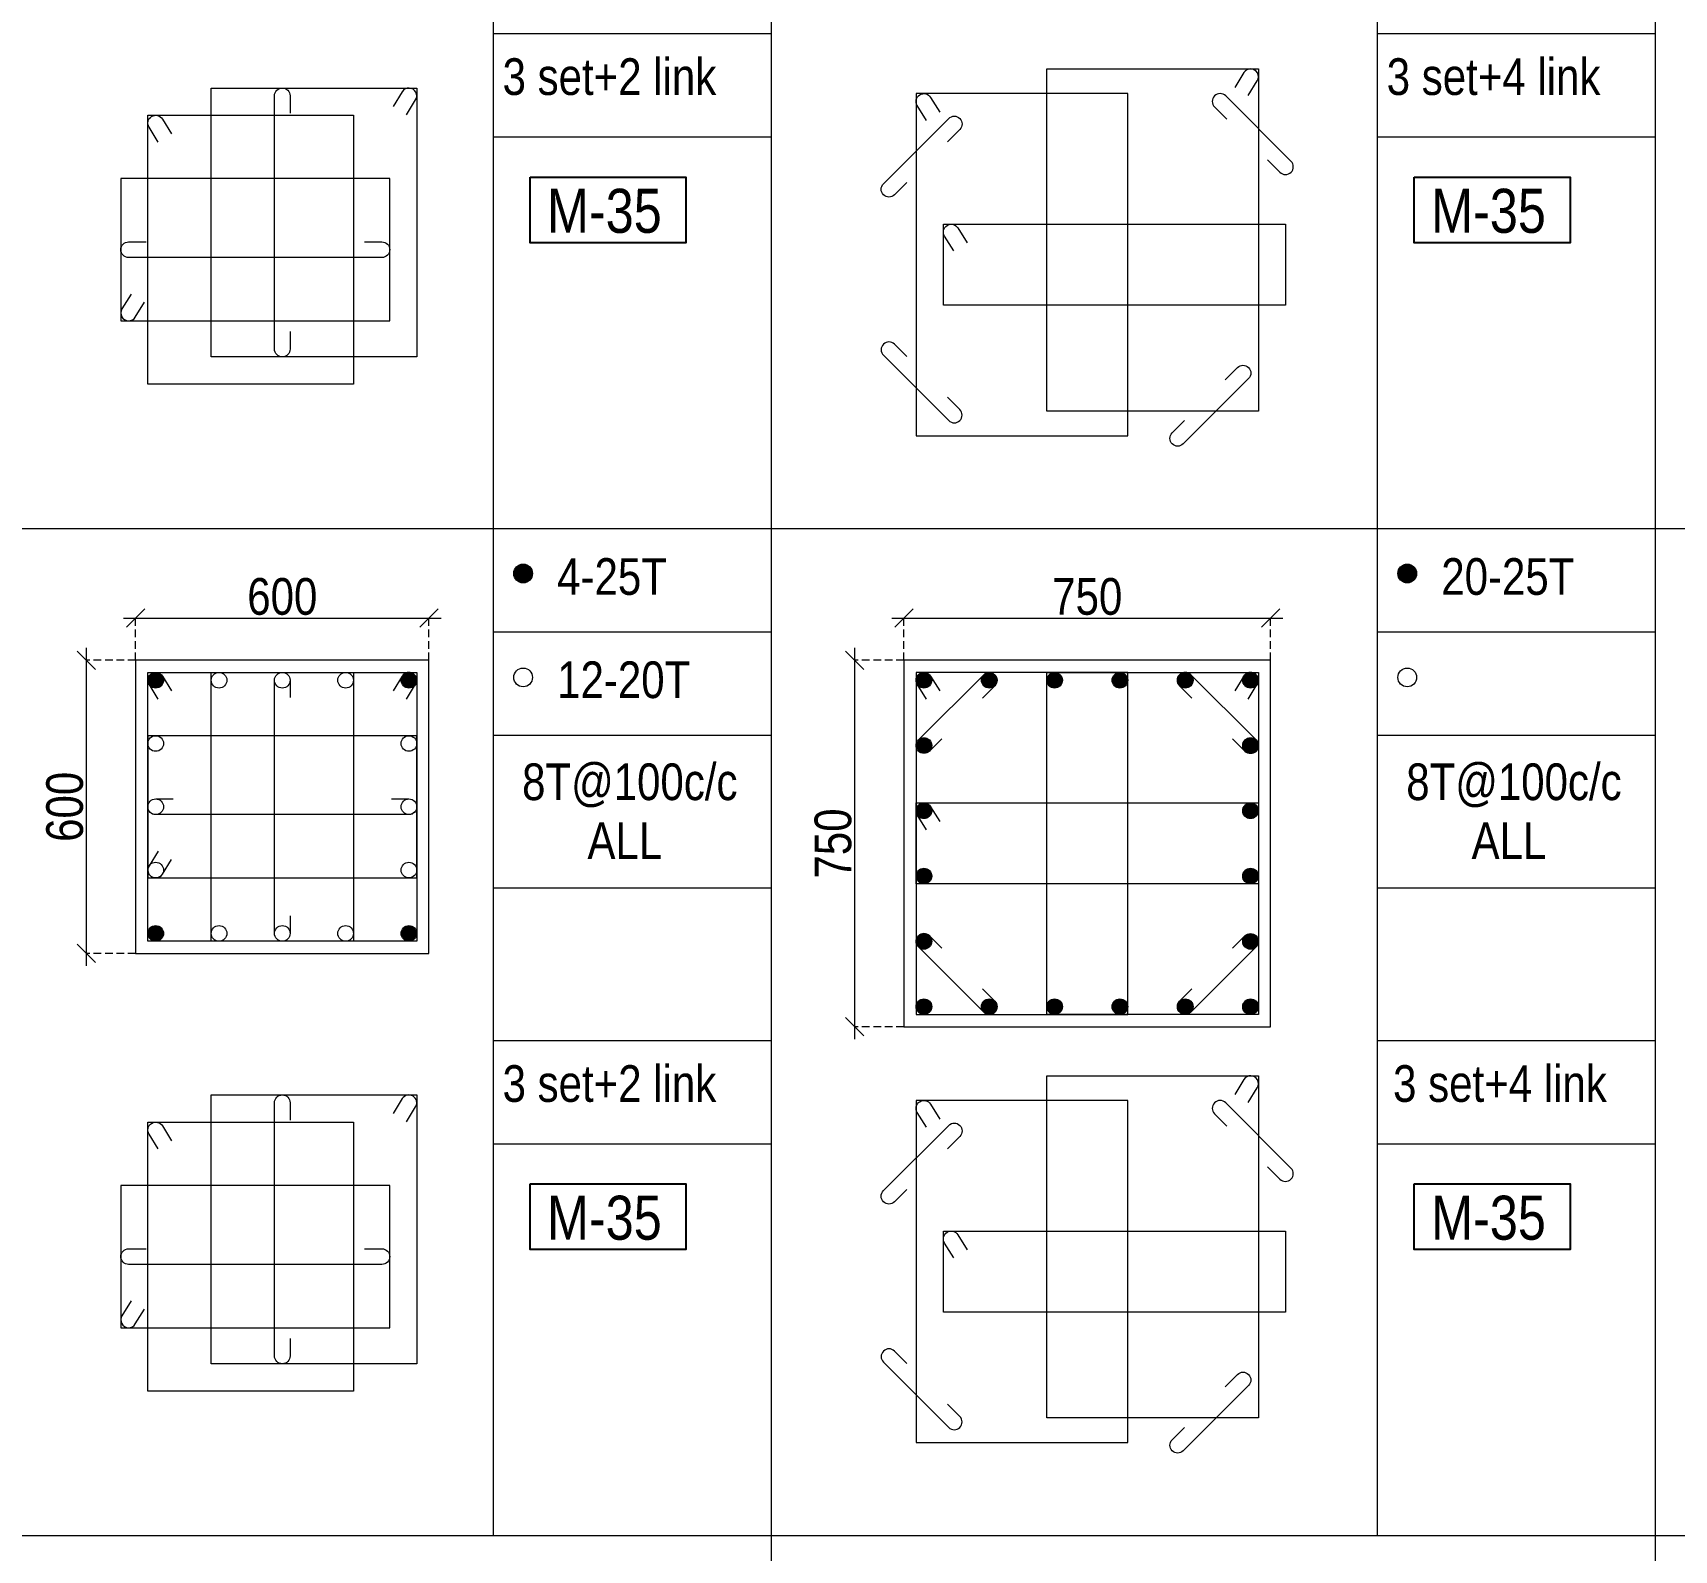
# Model space of a CAD drawing. Header units: millimetres. Extents: x 1112055 to 3390982, y -148532 to 766891.
# Drawn here: x 2349008 to 2362437, y 626896 to 639313 of the extents above; entities that cross this region are included whole.
import ezdxf
from ezdxf.enums import TextEntityAlignment as Align

# ---------------------------------------------------------------- set-up
doc = ezdxf.new("R2010")
doc.units = ezdxf.units.MM
doc.header["$PDMODE"] = 35
doc.header["$PDSIZE"] = -25
doc.linetypes.add('DASHED2', pattern=[0.375, 0.25, -0.125])
doc.linetypes.add('Hidden', pattern=[9.525, 6.35, -3.175])
for name, color, linetype, lineweight in [('B COL. SIZE DIM', 220, 'Continuous', 25), ('B COLSCH', 204, 'Continuous', 20), ('B COLUMN', 1, 'Hidden', 9), ('B STEEL', 34, 'Continuous', 15)]:
    doc.layers.add(name, color=color, linetype=linetype, lineweight=lineweight)
doc.layers.add('B TEXT', color=7, linetype='Continuous')
doc.styles.add('dim inside', font='romans.shx', dxfattribs={"width": 0.8, "height": 125})
doc.styles.add('SWINC', font='swissc.ttf')
doc.dimstyles.new('dim inside', dxfattribs={"dimtxt": 125, "dimasz": 100, "dimexe": 0, "dimexo": 0, "dimgap": 10, "dimtad": 0, "dimdec": 0, "dimzin": 0, "dimdsep": 46, "dimtxsty": 'dim inside', "dimblk": 'SMALL', "dimcen": 0.09, "dimadec": 0, "dimazin": 0, "dimtfac": 1, "dimtdec": 0, "dimtofl": 0, "dimtmove": 0, "dimatfit": 3, "dimfxl": 1, "dimtolj": 1, "dimtzin": 0, "dimarcsym": 2})

# ---------------------------------------------------------------- blocks, each defined once
blk = doc.blocks.new('_Oblique')
at = {"color": 0, "linetype": 'ByBlock', "lineweight": -2}
blk.add_line((-0.5, -0.5), (0.5, 0.5), dxfattribs=at)
blk = doc.blocks.new('*D3176')
at = {"layer": 'B COL. SIZE DIM', "color": 250, "lineweight": 9, "ltscale": 250, "transparency": 16777216}
blk.add_line((2349749, 634524), (2352349, 634524), dxfattribs=at)
at = {"layer": 'B COL. SIZE DIM', "color": 250, "linetype": 'DASHED2', "lineweight": 9, "ltscale": 250, "transparency": 16777216}
for p, q in [((2349849, 634179), (2349849, 634524)), ((2352249, 634179), (2352249, 634524))]:
    blk.add_line(p, q, dxfattribs=at)
at = {"layer": 'Defpoints', "color": 0, "transparency": 16777216}
for p in [(2352249, 634524), (2349849, 634179), (2352249, 634179)]:
    blk.add_point(p, dxfattribs=at)
at = {"layer": 'B COL. SIZE DIM', "color": 250, "lineweight": 9, "transparency": 16777216, "xscale": 150, "yscale": 150, "zscale": 150, "rotation": 180}
blk.add_blockref('_Oblique', (2349849, 634524), dxfattribs=at)
at = {"layer": 'B COL. SIZE DIM', "color": 250, "lineweight": 9, "transparency": 16777216, "xscale": 150, "yscale": 150, "zscale": 150}
blk.add_blockref('_Oblique', (2352249, 634524), dxfattribs=at)
at = {"layer": 'B COL. SIZE DIM', "color": 6, "transparency": 16777216, "insert": (2351049, 634699), "char_height": 300, "attachment_point": 5, "style": 'SWINC'}
blk.add_mtext('\\A1;600', dxfattribs=at)
blk = doc.blocks.new('*D3177')
at = {"layer": 'B COL. SIZE DIM', "color": 250, "lineweight": 9, "ltscale": 250, "transparency": 16777216}
blk.add_line((2349445, 634279), (2349445, 631679), dxfattribs=at)
at = {"layer": 'B COL. SIZE DIM', "color": 250, "linetype": 'DASHED2', "lineweight": 9, "ltscale": 250, "transparency": 16777216}
for p, q in [((2349849, 634179), (2349445, 634179)), ((2349849, 631779), (2349445, 631779))]:
    blk.add_line(p, q, dxfattribs=at)
at = {"layer": 'Defpoints', "color": 0, "transparency": 16777216}
for p in [(2349849, 634179), (2349445, 631779), (2349849, 631779)]:
    blk.add_point(p, dxfattribs=at)
at = {"layer": 'B COL. SIZE DIM', "color": 250, "lineweight": 9, "transparency": 16777216, "xscale": 150, "yscale": 150, "zscale": 150}
for p, rotation in [((2349445, 634179), 90), ((2349445, 631779), 270)]:
    blk.add_blockref('_Oblique', p, dxfattribs=dict(at, rotation=rotation))
at = {"layer": 'B COL. SIZE DIM', "color": 6, "transparency": 16777216, "insert": (2349270, 632979), "char_height": 300, "attachment_point": 5, "rotation": 90, "style": 'SWINC'}
blk.add_mtext('\\A1;600', dxfattribs=at)
blk = doc.blocks.new('*D3276')
at = {"layer": 'B COL. SIZE DIM', "color": 250, "lineweight": 9, "ltscale": 250, "transparency": 16777216}
blk.add_line((2356035, 634524), (2359235, 634524), dxfattribs=at)
at = {"layer": 'B COL. SIZE DIM', "color": 250, "linetype": 'DASHED2', "lineweight": 9, "ltscale": 250, "transparency": 16777216}
for p, q in [((2356135, 634179), (2356135, 634524)), ((2359135, 634179), (2359135, 634524))]:
    blk.add_line(p, q, dxfattribs=at)
at = {"layer": 'Defpoints', "color": 0, "transparency": 16777216}
for p in [(2359135, 634524), (2356135, 634179), (2359135, 634179)]:
    blk.add_point(p, dxfattribs=at)
at = {"layer": 'B COL. SIZE DIM', "color": 250, "lineweight": 9, "transparency": 16777216, "xscale": 150, "yscale": 150, "zscale": 150, "rotation": 180}
blk.add_blockref('_Oblique', (2356135, 634524), dxfattribs=at)
at = {"layer": 'B COL. SIZE DIM', "color": 250, "lineweight": 9, "transparency": 16777216, "xscale": 150, "yscale": 150, "zscale": 150}
blk.add_blockref('_Oblique', (2359135, 634524), dxfattribs=at)
at = {"layer": 'B COL. SIZE DIM', "color": 6, "transparency": 16777216, "insert": (2357635, 634699), "char_height": 300, "attachment_point": 5, "style": 'SWINC'}
blk.add_mtext('\\A1;750', dxfattribs=at)
blk = doc.blocks.new('*D3277')
at = {"layer": 'B COL. SIZE DIM', "color": 250, "lineweight": 9, "ltscale": 250, "transparency": 16777216}
blk.add_line((2355731, 634279), (2355731, 631079), dxfattribs=at)
at = {"layer": 'B COL. SIZE DIM', "color": 250, "linetype": 'DASHED2', "lineweight": 9, "ltscale": 250, "transparency": 16777216}
for p, q in [((2356135, 634179), (2355731, 634179)), ((2356135, 631179), (2355731, 631179))]:
    blk.add_line(p, q, dxfattribs=at)
at = {"layer": 'Defpoints', "color": 0, "transparency": 16777216}
for p in [(2356135, 634179), (2355731, 631179), (2356135, 631179)]:
    blk.add_point(p, dxfattribs=at)
at = {"layer": 'B COL. SIZE DIM', "color": 250, "lineweight": 9, "transparency": 16777216, "xscale": 150, "yscale": 150, "zscale": 150}
for p, rotation in [((2355731, 634179), 90), ((2355731, 631179), 270)]:
    blk.add_blockref('_Oblique', p, dxfattribs=dict(at, rotation=rotation))
at = {"layer": 'B COL. SIZE DIM', "color": 6, "transparency": 16777216, "insert": (2355556, 632679), "char_height": 300, "attachment_point": 5, "rotation": 90, "style": 'SWINC'}
blk.add_mtext('\\A1;750', dxfattribs=at)

msp = doc.modelspace()

# ---------------------------------------------------------------- hatches: boundary and pattern name
at = {"layer": 'B STEEL', "lineweight": 9, "ltscale": 0.5}
h = msp.add_hatch(color=34, dxfattribs=at)
edge = h.paths.add_edge_path()
edge.add_arc((2353019.5, 634888.4), 76.8, 0, 360)
h = msp.add_hatch(color=34, dxfattribs=at)
edge = h.paths.add_edge_path()
edge.add_arc((2360253, 634888.4), 76.8, 0, 360)
h = msp.add_hatch(color=34, dxfattribs=at)
edge = h.paths.add_edge_path()
edge.add_arc((2350013.3, 634015.2), 64, 0, 360)
h = msp.add_hatch(color=34, dxfattribs=at)
edge = h.paths.add_edge_path()
edge.add_arc((2352085.3, 634015.2), 64, 180, 540, ccw=False)
h = msp.add_hatch(color=34, dxfattribs=at)
edge = h.paths.add_edge_path()
edge.add_arc((2356298.6, 634015.2), 64, 0, 360)
at = {"layer": 'B STEEL'}
h = msp.add_hatch(color=34, dxfattribs=at)
edge = h.paths.add_edge_path()
edge.add_arc((2356833, 634015.2), 64, 0, 360)
h = msp.add_hatch(color=34, dxfattribs=at)
edge = h.paths.add_edge_path()
edge.add_arc((2357367.4, 634015.2), 64, 0, 360)
h = msp.add_hatch(color=34, dxfattribs=at)
edge = h.paths.add_edge_path()
edge.add_arc((2357901.8, 634015.2), 64, 0, 360)
h = msp.add_hatch(color=34, dxfattribs=at)
edge = h.paths.add_edge_path()
edge.add_arc((2358436.2, 634015.2), 64, 0, 360)
at = {"layer": 'B STEEL', "lineweight": 9, "ltscale": 0.5}
h = msp.add_hatch(color=34, dxfattribs=at)
edge = h.paths.add_edge_path()
edge.add_arc((2358970.6, 634015.2), 64, 180, 540, ccw=False)
at = {"layer": 'B STEEL'}
h = msp.add_hatch(color=34, dxfattribs=at)
edge = h.paths.add_edge_path()
edge.add_arc((2356298.6, 633480.8), 64, 0, 360)
h = msp.add_hatch(color=34, dxfattribs=at)
edge = h.paths.add_edge_path()
edge.add_arc((2358970.6, 633480.8), 64, 0, 360)
h = msp.add_hatch(color=34, dxfattribs=at)
edge = h.paths.add_edge_path()
edge.add_arc((2356298.6, 632946.5), 64, 0, 360)
h = msp.add_hatch(color=34, dxfattribs=at)
edge = h.paths.add_edge_path()
edge.add_arc((2358970.6, 632946.5), 64, 0, 360)
h = msp.add_hatch(color=34, dxfattribs=at)
edge = h.paths.add_edge_path()
edge.add_arc((2356298.6, 632412.1), 64, 0, 360)
h = msp.add_hatch(color=34, dxfattribs=at)
edge = h.paths.add_edge_path()
edge.add_arc((2358970.6, 632412.1), 64, 0, 360)
at = {"layer": 'B STEEL', "lineweight": 9, "ltscale": 0.5}
h = msp.add_hatch(color=34, dxfattribs=at)
edge = h.paths.add_edge_path()
edge.add_arc((2350013.3, 631943.3), 64, 0, 360, ccw=False)
h = msp.add_hatch(color=34, dxfattribs=at)
edge = h.paths.add_edge_path()
edge.add_arc((2352085.3, 631943.3), 64, -180, 180)
at = {"layer": 'B STEEL'}
h = msp.add_hatch(color=34, dxfattribs=at)
edge = h.paths.add_edge_path()
edge.add_arc((2356298.6, 631877.7), 64, 0, 360)
h = msp.add_hatch(color=34, dxfattribs=at)
edge = h.paths.add_edge_path()
edge.add_arc((2358970.6, 631877.7), 64, 0, 360)
at = {"layer": 'B STEEL', "lineweight": 9, "ltscale": 0.5}
h = msp.add_hatch(color=34, dxfattribs=at)
edge = h.paths.add_edge_path()
edge.add_arc((2356298.6, 631343.3), 64, 0, 360, ccw=False)
at = {"layer": 'B STEEL'}
h = msp.add_hatch(color=34, dxfattribs=at)
edge = h.paths.add_edge_path()
edge.add_arc((2356833, 631343.3), 64, 0, 360)
h = msp.add_hatch(color=34, dxfattribs=at)
edge = h.paths.add_edge_path()
edge.add_arc((2357367.4, 631343.3), 64, 0, 360)
h = msp.add_hatch(color=34, dxfattribs=at)
edge = h.paths.add_edge_path()
edge.add_arc((2357901.8, 631343.3), 64, 0, 360)
h = msp.add_hatch(color=34, dxfattribs=at)
edge = h.paths.add_edge_path()
edge.add_arc((2358436.2, 631343.3), 64, 0, 360)
at = {"layer": 'B STEEL', "lineweight": 9, "ltscale": 0.5}
h = msp.add_hatch(color=34, dxfattribs=at)
edge = h.paths.add_edge_path()
edge.add_arc((2358970.6, 631343.3), 64, -180, 180)

# ---------------------------------------------------------------- linework, layer by layer
at = {"layer": 'B COLSCH', "color": 250, "lineweight": 0}
for p, q in [((2352773.2, 676456), (2352773.2, 627016.9)), ((2355047.6, 676456), (2355047.6, 618141.8)), ((2360006.7, 676456), (2360006.7, 627016.9)), ((2362281.1, 676456), (2362281.1, 618141.8)), ((2352773.2, 639307), (2355047.6, 639307)), ((2360006.7, 639307), (2362281.1, 639307)), ((2352773.2, 638462), (2355047.6, 638462)), ((2360006.7, 638462), (2362281.1, 638462)), ((2203002.6, 635256.7), (2375997.6, 635256.7)), ((2352773.2, 634411.7), (2355047.6, 634411.7)), ((2360006.7, 634411.7), (2362281.1, 634411.7)), ((2352773.2, 633566.7), (2355047.6, 633566.7)), ((2360006.7, 633566.7), (2362281.1, 633566.7)), ((2352773.2, 632317), (2355047.6, 632317)), ((2360006.7, 632317), (2362281.1, 632317)), ((2352773.2, 631067.2), (2355047.6, 631067.2)), ((2360006.7, 631067.2), (2362281.1, 631067.2)), ((2352773.2, 630222.2), (2355047.6, 630222.2)), ((2360006.7, 630222.2), (2362281.1, 630222.2)), ((2203002.6, 627016.9), (2375997.6, 627016.9))]:
    msp.add_line(p, q, dxfattribs=at)
at = {"layer": 'B COLUMN', "color": 1, "linetype": 'ByBlock', "lineweight": 20}
for points in [[(2349849.3, 631779.3), (2352249.3, 631779.3), (2352249.3, 634179.3), (2349849.3, 634179.3)], [(2356134.6, 631179.3), (2359134.6, 631179.3), (2359134.6, 634179.3), (2356134.6, 634179.3)]]:
    msp.add_lwpolyline(points, close=True, dxfattribs=at)
at = {"layer": 'B STEEL', "color": 34, "lineweight": 9, "ltscale": 0.5}
for points in [[(2359034.6, 636217.9), (2357303.4, 636217.9), (2357303.4, 639017.9), (2359034.6, 639017.9)], [(2352149.3, 638861.3), (2352149.3, 636661.3), (2350467.3, 636661.3), (2350467.3, 638861.3)], [(2356234.6, 636015.5), (2357965.8, 636015.5), (2357965.8, 638815.5), (2356234.6, 638815.5)], [(2351631.3, 638638.3), (2351631.3, 636438.3), (2349949.3, 636438.3), (2349949.3, 638638.3)], [(2349728, 636956.2), (2351928, 636956.2), (2351928, 638120.3), (2349728, 638120.3)], [(2356457.8, 637746.7), (2359257.8, 637746.7), (2359257.8, 637084.3), (2356457.8, 637084.3)], [(2351631.3, 634079.3), (2351631.3, 631879.3), (2349949.3, 631879.3), (2349949.3, 634079.3)], [(2352149.3, 634079.3), (2352149.3, 631879.3), (2350467.3, 631879.3), (2350467.3, 634079.3)], [(2356234.6, 631279.3), (2357965.8, 631279.3), (2357965.8, 634079.3), (2356234.6, 634079.3)], [(2359034.6, 631279.3), (2357303.4, 631279.3), (2357303.4, 634079.3), (2359034.6, 634079.3)], [(2349949.3, 632397.2), (2352149.3, 632397.2), (2352149.3, 633561.3), (2349949.3, 633561.3)], [(2356234.6, 633010.5), (2359034.6, 633010.5), (2359034.6, 632348), (2356234.6, 632348)], [(2359034.6, 627978.1), (2357303.4, 627978.1), (2357303.4, 630778.1), (2359034.6, 630778.1)], [(2352149.3, 630621.5), (2352149.3, 628421.5), (2350467.3, 628421.5), (2350467.3, 630621.5)], [(2356234.6, 627775.7), (2357965.8, 627775.7), (2357965.8, 630575.7), (2356234.6, 630575.7)], [(2351631.3, 630398.4), (2351631.3, 628198.4), (2349949.3, 628198.4), (2349949.3, 630398.4)], [(2349728, 628716.4), (2351928, 628716.4), (2351928, 629880.4), (2349728, 629880.4)], [(2356457.8, 629506.9), (2359257.8, 629506.9), (2359257.8, 628844.5), (2356457.8, 628844.5)]]:
    msp.add_lwpolyline(points, close=True, dxfattribs=at)
for points in [[(2358950.4, 638798.9), (2359025.1, 638920.3, 1), (2358916.1, 638987.4), (2358841.3, 638866)], [(2351113.3, 636868), (2351113.3, 636725.3, -1), (2350985.3, 636725.3), (2350985.3, 638797.3, -1), (2351113.3, 638797.3), (2351113.3, 638654.7)], [(2352065, 638642.3), (2352139.8, 638763.8, 1), (2352030.8, 638830.9), (2351956, 638709.4)], [(2356318.9, 638596.5), (2356244.1, 638718, -1), (2356353.2, 638785.1), (2356427.9, 638663.6)], [(2359110.4, 638272.7), (2359211.3, 638171.8, 1), (2359301.8, 638262.4), (2358767.4, 638796.8, 1), (2358676.9, 638706.2), (2358777.8, 638605.4)], [(2350033.6, 638419.2), (2349958.8, 638540.7, -1), (2350067.8, 638607.8), (2350142.6, 638486.3)], [(2356158.8, 638088.1), (2356058, 637987.3, -1), (2355967.4, 638077.8), (2356501.8, 638612.2, -1), (2356592.4, 638521.7), (2356491.5, 638420.8)], [(2356542, 637527.7), (2356467.3, 637649.2, -1), (2356576.3, 637716.3), (2356651.1, 637594.8)], [(2351721.3, 637602.3), (2351864, 637602.3, -1), (2351864, 637474.2), (2349792, 637474.2, -1), (2349792, 637602.3), (2349934.7, 637602.3)], [(2349812.3, 637175.3), (2349737.5, 637053.8, 1), (2349846.6, 636986.7), (2349921.3, 637108.2)], [(2356158.8, 636663.8), (2356058, 636764.7, 1), (2355967.4, 636674.2), (2356501.8, 636139.8, 1), (2356592.4, 636230.3), (2356491.5, 636331.2)], [(2358763, 636472.7), (2358863.8, 636573.6, -1), (2358954.4, 636483.1), (2358420, 635948.7, -1), (2358329.5, 636039.2), (2358430.3, 636140.1)], [(2350033.6, 633860.2), (2349958.8, 633981.7, -1), (2350067.8, 634048.8), (2350142.6, 633927.3)], [(2351113.3, 632085.9), (2351113.3, 631943.3, -1), (2350985.3, 631943.3), (2350985.3, 634015.2, -1), (2351113.3, 634015.2), (2351113.3, 633872.6)], [(2352065, 633860.2), (2352139.8, 633981.7, 1), (2352030.8, 634048.8), (2351956, 633927.3)], [(2356318.9, 633860.2), (2356244.1, 633981.7, -1), (2356353.2, 634048.8), (2356427.9, 633927.3)], [(2356444.8, 633536.4), (2356343.9, 633435.6, -1), (2356253.4, 633526.1), (2356787.8, 634060.5, -1), (2356878.3, 633970), (2356777.4, 633869.1)], [(2358824.5, 633536.4), (2358925.3, 633435.6, 1), (2359015.9, 633526.1), (2358481.5, 634060.5, 1), (2358390.9, 633970), (2358491.8, 633869.1)], [(2358950.4, 633860.2), (2359025.1, 633981.7, 1), (2358916.1, 634048.8), (2358841.3, 633927.3)], [(2351942.6, 633043.3), (2352085.3, 633043.3, -1), (2352085.3, 632915.2), (2350013.3, 632915.2, -1), (2350013.3, 633043.3), (2350156, 633043.3)], [(2356318.9, 632791.4), (2356244.1, 632912.9, -1), (2356353.2, 632980), (2356427.9, 632858.5)], [(2350033.6, 632616.3), (2349958.8, 632494.8, 1), (2350067.8, 632427.7), (2350142.6, 632549.2)], [(2356444.8, 631822.1), (2356343.9, 631922.9, 1), (2356253.4, 631832.4), (2356787.8, 631298, 1), (2356878.3, 631388.5), (2356777.4, 631489.4)], [(2358824.5, 631822.1), (2358925.3, 631922.9, -1), (2359015.9, 631832.4), (2358481.5, 631298, -1), (2358390.9, 631388.5), (2358491.8, 631489.4)], [(2358950.4, 630559), (2359025.1, 630680.5, 1), (2358916.1, 630747.6), (2358841.3, 630626.1)], [(2351113.3, 628628.1), (2351113.3, 628485.5, -1), (2350985.3, 628485.5), (2350985.3, 630557.5, -1), (2351113.3, 630557.5), (2351113.3, 630414.8)], [(2352065, 630402.4), (2352139.8, 630523.9, 1), (2352030.8, 630591), (2351956, 630469.5)], [(2356318.9, 630356.6), (2356244.1, 630478.1, -1), (2356353.2, 630545.2), (2356427.9, 630423.7)], [(2359110.4, 630032.9), (2359211.3, 629932, 1), (2359301.8, 630022.5), (2358767.4, 630556.9, 1), (2358676.9, 630466.4), (2358777.8, 630365.5)], [(2350033.6, 630179.4), (2349958.8, 630300.8, -1), (2350067.8, 630367.9), (2350142.6, 630246.5)], [(2356158.8, 629848.3), (2356058, 629747.4, -1), (2355967.4, 629838), (2356501.8, 630372.4, -1), (2356592.4, 630281.8), (2356491.5, 630181)], [(2356542, 629287.8), (2356467.3, 629409.3, -1), (2356576.3, 629476.4), (2356651.1, 629355)], [(2351721.3, 629362.4), (2351864, 629362.4, -1), (2351864, 629234.4), (2349792, 629234.4, -1), (2349792, 629362.4), (2349934.7, 629362.4)], [(2349812.3, 628935.5), (2349737.5, 628814, 1), (2349846.6, 628746.9), (2349921.3, 628868.3)], [(2356158.8, 628424), (2356058, 628524.9, 1), (2355967.4, 628434.3), (2356501.8, 627899.9, 1), (2356592.4, 627990.5), (2356491.5, 628091.3)], [(2358763, 628232.9), (2358863.8, 628333.8, -1), (2358954.4, 628243.2), (2358420, 627708.8, -1), (2358329.5, 627799.4), (2358430.3, 627900.2)]]:
    msp.add_lwpolyline(points, format="xyb", dxfattribs=at)
for centre, radius in [((2353019.5, 634888.4), 76.8), ((2360253, 634888.4), 76.8), ((2353019.5, 634038.1), 76.8), ((2360253, 634038.1), 76.8), ((2350013.3, 634015.2), 64), ((2350531.3, 634015.2), 64), ((2351049.3, 634015.2), 64), ((2351567.3, 634015.2), 64), ((2352085.3, 634015.2), 64), ((2356298.6, 634015.2), 64), ((2356833, 634015.2), 64), ((2357367.4, 634015.2), 64), ((2357901.8, 634015.2), 64), ((2358436.2, 634015.2), 64), ((2358970.6, 634015.2), 64), ((2350013.3, 633497.2), 64), ((2352085.3, 633497.2), 64), ((2356298.6, 633480.8), 64), ((2358970.6, 633480.8), 64), ((2350013.3, 632979.3), 64), ((2352085.3, 632979.3), 64), ((2356298.6, 632946.5), 64), ((2358970.6, 632946.5), 64), ((2350013.3, 632461.3), 64), ((2352085.3, 632461.3), 64), ((2356298.6, 632412.1), 64), ((2358970.6, 632412.1), 64), ((2350013.3, 631943.3), 64), ((2350531.3, 631943.3), 64), ((2351049.3, 631943.3), 64), ((2351567.3, 631943.3), 64), ((2352085.3, 631943.3), 64), ((2356298.6, 631877.7), 64), ((2358970.6, 631877.7), 64), ((2356298.6, 631343.3), 64), ((2356833, 631343.3), 64), ((2357367.4, 631343.3), 64), ((2357901.8, 631343.3), 64), ((2358436.2, 631343.3), 64), ((2358970.6, 631343.3), 64)]:
    msp.add_circle(centre, radius, dxfattribs=at)
at = {"layer": 'B TEXT', "color": 1}
for points in [[(2353076.8, 638133), (2354351.4, 638133), (2354351.4, 637595), (2353076.8, 637595)], [(2360310.4, 638133), (2361585, 638133), (2361585, 637595), (2360310.4, 637595)], [(2353076.8, 629893.2), (2354351.4, 629893.2), (2354351.4, 629355.2), (2353076.8, 629355.2)], [(2360310.4, 629893.2), (2361585, 629893.2), (2361585, 629355.2), (2360310.4, 629355.2)]]:
    msp.add_lwpolyline(points, close=True, dxfattribs=at)

# ---------------------------------------------------------------- texts
at = {"layer": 'B TEXT', "style": 'SWINC'}
for s, p in [('3 set+2 link', (2352851.4, 638804.6)), ('3 set+4 link', (2360084.9, 638804.6)), ('4-25T', (2353298, 634713.9)), ('20-25T', (2360531.5, 634713.9)), ('12-20T', (2353298, 633868.9)), ('8T@100c/c', (2353011, 633034)), ('8T@100c/c', (2360244.6, 633034)), ('ALL', (2353545.8, 632552.2)), ('ALL', (2360779.3, 632552.2)), ('3 set+2 link', (2352851.4, 630564.7)), ('3 set+4 link', (2360137.1, 630564.7))]:
    msp.add_text(s, height=300, dxfattribs=at).set_placement(p)
at = {"layer": 'B TEXT', "color": 1, "style": 'SWINC'}
for p in [(2353214.2, 637568.5), (2360447.7, 637568.5), (2353214.2, 629328.6), (2360447.7, 629328.6)]:
    msp.add_text('M-35', height=360, dxfattribs=at).set_placement(p, align=Align.BOTTOM_LEFT)

# ---------------------------------------------------------------- dimensions: what is measured, and where the dimension line sits
at = {"layer": 'B COL. SIZE DIM', "color": 250, "ltscale": 250}
for base, p1, p2, picture, middle in [((2352249.3, 634524.2), (2349849.3, 634179.3), (2352249.3, 634179.3), '*D3176', (2351049.3, 634699.2)), ((2359134.6, 634524.2), (2356134.6, 634179.3), (2359134.6, 634179.3), '*D3276', (2357634.6, 634699.2))]:
    dim = msp.add_linear_dim(base=base, p1=p1, p2=p2, dimstyle='dim inside', override={"dimtxt": 300, "dimasz": 150, "dimgap": 25, "dimtad": 3, "dimlfac": 0.25, "dimtxsty": 'SWINC', "dimblk1": 'Oblique', "dimblk2": 'Oblique', "dimsah": 1, "dimdle": 100, "dimclrd": 250, "dimclre": 250, "dimclrt": 6, "dimfxl": 1000, "dimlwd": 9, "dimlwe": 9}, dxfattribs=at)
    dim.commit()
    dim.dimension.update_dxf_attribs({"geometry": picture, "text_midpoint": middle})
for base, p1, p2, picture, middle in [((2349445.4, 631779.3), (2349849.3, 634179.3), (2349849.3, 631779.3), '*D3177', (2349270.4, 632979.3)), ((2355730.7, 631179.3), (2356134.6, 634179.3), (2356134.6, 631179.3), '*D3277', (2355555.7, 632679.3))]:
    dim = msp.add_linear_dim(base=base, p1=p1, p2=p2, angle=90, dimstyle='dim inside', override={"dimtxt": 300, "dimasz": 150, "dimgap": 25, "dimtad": 3, "dimlfac": 0.25, "dimtxsty": 'SWINC', "dimblk1": 'Oblique', "dimblk2": 'Oblique', "dimsah": 1, "dimdle": 100, "dimclrd": 250, "dimclre": 250, "dimclrt": 6, "dimfxl": 1000, "dimlwd": 9, "dimlwe": 9}, dxfattribs=at)
    dim.commit()
    dim.dimension.update_dxf_attribs({"geometry": picture, "text_midpoint": middle})

doc.saveas('drawing.dxf')
